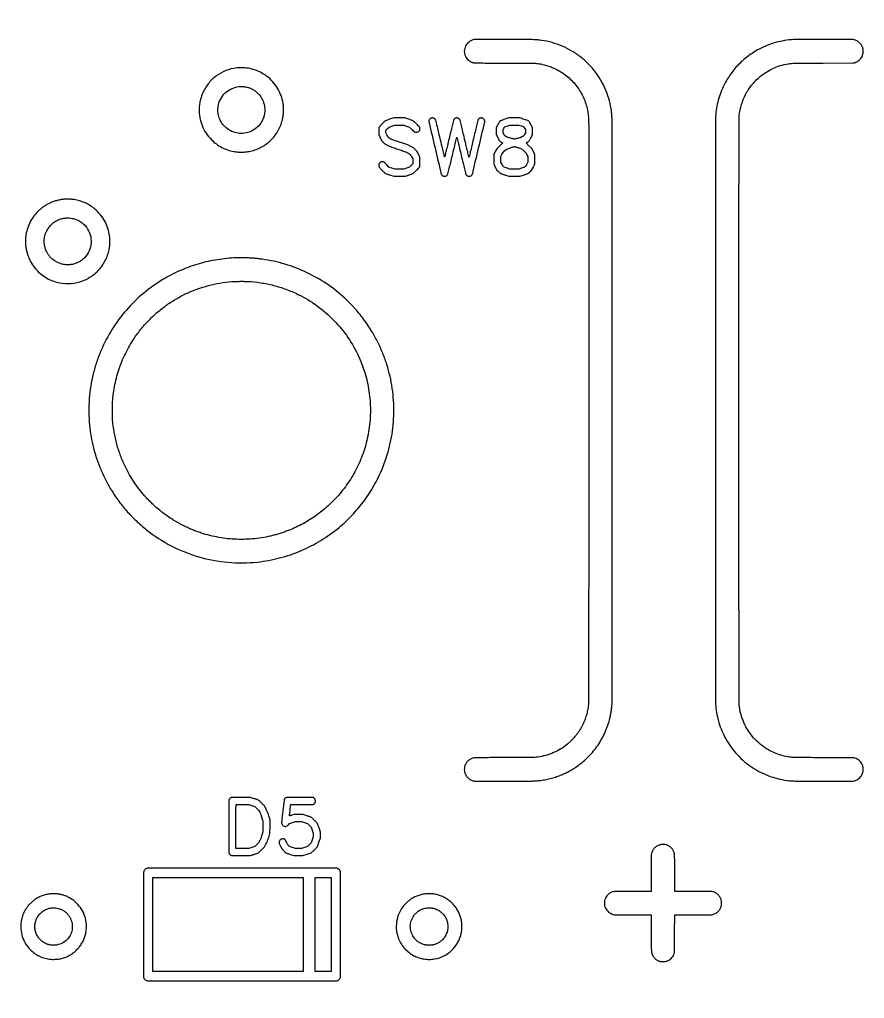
# Model space of a CAD drawing. Extents: x 980 to 25457, y 984 to 49020.
# Drawn here: x 11298 to 18610, y 17880 to 26352 of the extents above; entities that cross this region are included whole.
import ezdxf

# ---------------------------------------------------------------- set-up
doc = ezdxf.new("R2010")
doc.units = 0

msp = doc.modelspace()

# ---------------------------------------------------------------- linework, layer by layer
for points in [[(25353.176636, 36563.461695, -0.000001), (25352.040197, 20064.737908), (25350.791615, 2595.149668, -0.017503)], [(981.025332, 39243.286233, 0.000001), (980.725995, 36638.380945, 0.000022), (980.440705, 32466.957132, 0.000002), (980.203828, 20941, 0.000003), (980.107189, 12237.212398, 0.000012), (980.209361, 6804.802998)], [(1083.221486, 6831.128539, -0.000012), (1083.127559, 12273.089819, -0.000003), (1083.236026, 20942, -0.000002), (1083.488164, 32350.921193, -0.000022), (1083.779877, 36579.793336, -0.000001), (1084.083373, 39239.060792, -0.032823)], [(1895.500479, 7922.608607, -0.000003), (1895.516153, 10549.853821, -0.000001), (1895.574114, 14934.526042, -0.000001), (1895.654924, 19974.475505, -0.000001), (1895.750479, 25038.650259), (1896, 37344.800518)], [(25455.283853, 8026.2, 0.000006), (25455.447111, 13939.785085, 0.000004), (25455.5, 20957, 0.000003), (25455.451202, 30583.274766, 0.000015), (25455.249846, 35648.33495)], [(23837.04827, 49018.908979, 0.000001), (21675.802621, 49019.17901, 0.000024)], [(18681.279442, 49019.402857, 0.000005), (13233.5, 49019.49605, 0.000002), (9165.520775, 49019.509787, 0.000004), (5739.221875, 49019.480206)], [(24540, 37344.615933), (24540.017364, 25078.057967, 0.000003), (24540.072189, 18212.977995, 0.000025), (24540.281798, 14996.564512), (24540.53635, 12813.47858, 0.052236), (24541.438354, 12804.878001, 0.074337), (24546.543768, 12791.201334, 0.068737), (24555.531869, 12779.203011, 0.069207), (24567.370173, 12770.158349, 0.07731), (24580.799221, 12765.105084, 0.090469), (24599.660012, 12764.630768, 0.093087), (24617.267741, 12770.877964, 0.091235), (24631.678767, 12783.228321, 0.082939), (24641.332811, 12800.295347, 0.087509), (24641.999516, 12804.07251), (24642.357022, 15432.357909, 0.00002), (24642.699465, 18970.575659, 0.000004), (24643, 25073.957926), (24643.5, 37344.415852)], [(1792.666637, 28542.695892, 0.000006), (1792.411049, 24569.503036, 0.000003), (1792.195825, 19883.965567, 0.000004), (1792.047621, 15244.749166, 0.000006), (1792, 11426.463451), (1792, 3112.26021)], [(23728.367996, 45337.206403, 0.000002), (23728.354216, 42876.105371, 0.000002), (23728.361756, 40416.175094, 0.019036)], [(2708.027317, 40429.777448, 0.000002), (2708.046285, 42874.87655, 0.000002), (2708.048936, 45320.157135, 0.014115)], [(23830.974531, 40438.62303, -0.000002), (23830.960256, 42874.830485, -0.000002), (23830.963185, 45310.710508, -0.013332)]]:
    msp.add_lwpolyline(points, format="xyb")
for points in [[(15471.5, 26179.022701), (15230.5, 26178.5), (15221.715917, 26175.744502, 0.024045), (15209.106914, 26171.112513, 0.029899), (15197.916461, 26165.569419, 0.031191), (15187.86735, 26158.955979, 0.030839), (15178.678664, 26151.120499, 0.110883), (15153.825387, 26113.367572, 0.112496), (15147.670642, 26068.817903, 0.112889), (15161.422501, 26026.120958, 0.112286), (15192.38462, 25993.548058, 0.020046), (15200.776078, 25988.437514, 0.025033), (15208.961916, 25984.413593, 0.02412), (15217.756001, 25981.117565, 0.016577), (15228, 25978.202726, 0.057764), (15235.954643, 25977.173562, 0.001235), (15275.424523, 25976.747433, 0.001361), (15340.874333, 25976.380558, 0.000141), (15495, 25975.979445, -0.000107), (15668.140092, 25975.540599, -0.001827), (15724.984834, 25975.176676, -0.005145), (15755.219216, 25974.561454, -0.024316), (15772.5, 25973.188925, -0.017943), (15816.737792, 25965.878866, -0.020709), (15858.243748, 25955.675067, -0.0212), (15897.888126, 25942.322966, -0.020761), (15936.543423, 25925.57848, -0.055835), (16032.346175, 25865.268596, -0.055832), (16112.432418, 25785.254743, -0.055872), (16172.783099, 25689.563525, -0.056075), (16210.360272, 25583, -0.011705), (16215.657636, 25557.338331, -0.014949), (16219.272211, 25533.465174, -0.013962), (16221.61873, 25508.155366, -0.008375), (16223.060502, 25478, -0.007677), (16223.55631, 25446.363679, -0.00001), (16223.739886, 24827.608431, -0.000074), (16223.839965, 24052.405324, -0.000026), (16223.761609, 22943, -0.000012), (16223.531188, 21376.884927, -0.000161), (16223.246476, 20799.689565, -0.000051), (16222.922276, 20446.405223, -0.027879), (16221.709065, 20425.055317, -0.018528), (16214.247312, 20375.536406, -0.023446), (16203.53777, 20330.506662, -0.02411), (16188.953462, 20287.731078, -0.021713), (16169.859716, 20245, -0.013603), (16155.757483, 20218.614583, -0.015195), (16140.725304, 20194.010189, -0.015045), (16124.088117, 20170.150728, -0.012822), (16105.164338, 20146, -0.018026), (16093.232849, 20132.568741, -0.005754), (16074.549564, 20113.450436, -0.005754), (16055.431259, 20094.767151, -0.018026), (16042, 20082.835662, -0.033572), (15983.344624, 20040.680003, -0.035012), (15920.369497, 20007.408499, -0.035271), (15853.817797, 19983.450776, -0.035176), (15784.5, 19969.059278, -0.018233), (15757.360353, 19966.393185, -0.011294), (15725.347495, 19965.148152, -0.003509), (15668.825462, 19964.624415, -0.000194), (15492, 19964.29561, 0.000125), (15332.475631, 19964.020932, 0.001601), (15272.725447, 19963.711822, 0.00252), (15239.15334, 19963.261424, 0.045557), (15228.486659, 19962.08866, 0.058601), (15206.182325, 19954.755936, 0.058135), (15186.122435, 19942.434042, 0.058112), (15169.43099, 19925.82016, 0.058467), (15157.049992, 19905.84352, 0.056345), (15149.761247, 19884.244687, 0.056193), (15147.469346, 19861.543828, 0.056282), (15150.289388, 19838.935697, 0.056873), (15158.077829, 19817.610044, 0.020229), (15162.48261, 19809.627766, 0.025618), (15167.210827, 19802.65563, 0.024654), (15172.778427, 19795.99758, 0.016666), (15179.733085, 19788.954311, 0.033303), (15190.543895, 19779.998663, 0.035754), (15202.203778, 19772.789469, 0.035207), (15214.937626, 19767.226195, 0.030441), (15228.956313, 19763.185213, 0.051686), (15238.073208, 19762.118212, 0.001708), (15274.687052, 19761.759013, 0.001464), (15337.313575, 19761.541882, 0.000135), (15492.5, 19761.5, 0.000209), (15672.353354, 19761.575063, 0.003575), (15731.343542, 19762.046106, 0.011), (15766.052897, 19763.335596, 0.013967), (15798, 19766.124145, 0.016443), (15844.50773, 19773.052352, 0.016667), (15890.247879, 19782.997522, 0.016662), (15935.238281, 19795.9711, 0.016407), (15979.5, 19811.971489, 0.01354), (16013.668979, 19826.691294, 0.012779), (16047.666036, 19843.509866, 0.012835), (16080.603902, 19861.961139, 0.013996), (16111.59582, 19881.577087, 0.044745), (16211.859398, 19962.939894, 0.045533), (16295.403045, 20060.401745, 0.045514), (16359.955331, 20171.416499, 0.044629), (16403.858244, 20293, 0.011543), (16410.590908, 20321.215224, 0.010443), (16416.263213, 20350.666946, 0.00993), (16420.952179, 20381.792444, 0.008268), (16424.729603, 20415.040286, 0.023903), (16425.889003, 20438.780624, 0.00005), (16426.21901, 20805.164672, 0.000154), (16426.510759, 21398.612583, 0.000013), (16426.756116, 22949, 0.000025), (16426.852194, 24097.124498, 0.000078), (16426.758265, 24864.971696, 0.00001), (16426.579047, 25465.182254, 0.009739), (16426.046598, 25492.077179, 0.004455), (16425.106126, 25511.581847, 0.005755), (16423.877418, 25529.464994, 0.006184), (16422.330946, 25546.139856, 0.007125), (16420.433069, 25562, 0.030795), (16403.33197, 25648.621007, 0.030987), (16375.74604, 25732.300433, 0.030983), (16338.025309, 25811.939273, 0.030768), (16290.674036, 25886.5, 0.018143), (16261.324394, 25924.03625, 0.016422), (16228.37416, 25960.653808, 0.016395), (16193.02938, 25995.094027, 0.017909), (16156.5, 26026.102557, 0.032815), (16078.770663, 26079.556073, 0.033279), (15995.070528, 26122.101983, 0.033268), (15906.438741, 26153.178541, 0.032746), (15814, 26172.422868, 0.007478), (15792.55907, 26175.113339, 0.008843), (15772.213216, 26176.994357, 0.007809), (15749.849132, 26178.312818, 0.004097), (15722, 26179.289989, 0.006948), (15714.594834, 26179.386145, 0.000039), (15644.496875, 26179.316831, 0.000168), (15564.564621, 26179.20462, 0.000107)], [(18017.5, 26179.284063, 0.028499), (17938.634406, 26173.230233, 0.027649), (17860.153549, 26158.228017, 0.027621), (17783.727233, 26134.637507, 0.028297), (17711, 26102.924345, 0.039929), (17614.041587, 26043.799486, 0.039984), (17527.761744, 25970.038954, 0.040009), (17454.370569, 25883.533748, 0.04009), (17395.749107, 25786.5, 0.024609), (17367.27238, 25721.71035, 0.02502), (17345.475474, 25654.788851, 0.024917), (17330.399425, 25585.758129, 0.023959), (17322.022152, 25514.660628, 0.017345), (17320.957263, 25483.978034, 0.000001), (17320.945938, 22972.757191, 0.000001), (17320.948013, 20462.4036, 0.016399), (17322.012409, 20429.961866, 0.024253), (17330.635264, 20354.709543, 0.026575), (17346.360811, 20282.946516, 0.026708), (17369.522284, 20213.580496, 0.025012), (17400.390182, 20145.5, 0.060939), (17496.530719, 20004.191516, 0.060416), (17624.151511, 19889.760603, 0.060369), (17775.525429, 19809.081173, 0.060665), (17941.539095, 19767.060059, 0.015636), (17979.391544, 19763.435619, 0.011578), (18021.404478, 19761.710613, 0.004425), (18090.500713, 19761.086634, 0.000367), (18270, 19761.186185), (18513.5, 19761.5), (18523.205812, 19764.18119, 0.048065), (18543.980957, 19772.133649, 0.052665), (18562.178681, 19783.71761, 0.053577), (18577.296008, 19798.647351, 0.052998), (18588.959161, 19816.5, 0.031213), (18594.334083, 19828.853446, 0.035919), (18597.838888, 19841.219603, 0.035103), (18599.591679, 19854.203089, 0.027558), (18599.718287, 19868.410743, 0.086416), (18592.30564, 19901.779607, 0.08639), (18574.049771, 19930.68268, 0.085675), (18546.948338, 19951.897623, 0.083143), (18514.022763, 19963.077204, 0.039342), (18509.507622, 19963.45182, 0.000085), (18440.425158, 19963.725775, 0.000571), (18361.523976, 19963.935223, 0.00033), (18266.601219, 19964.016316, -0.000291), (18109.346438, 19964.138392, -0.0027), (18041.4076, 19964.597502, -0.006137), (18001.796885, 19965.565472, -0.018925), (17975.083998, 19967.560668, -0.029172), (17916.92989, 19977.586635, -0.028925), (17860.16867, 19994.332698, -0.028929), (17805.726921, 20017.515069, -0.029199), (17754.5, 20046.763333, -0.03884), (17692.59589, 20094.294857, -0.038244), (17638.440979, 20151.057531, -0.038329), (17593.669852, 20215.276457, -0.039406), (17559.694228, 20285, -0.016499), (17547.493149, 20319.310512, -0.018213), (17538.019074, 20353.246347, -0.0179), (17530.911036, 20388.306663, -0.014897), (17525.812867, 20426, -0.026025), (17525.011469, 20441.21964, -0.000013), (17524.751363, 20921.173421, -0.000111), (17524.548076, 21614.412643, -0.000018), (17524.5, 22972, -0.000011), (17524.536334, 24593.710737, -0.000168), (17524.751759, 25158.973544, -0.000062), (17525.037932, 25499.029013, -0.028221), (17526.329021, 25521.5, -0.04493), (17546.014778, 25616.839444, -0.047626), (17582.185408, 25705.185851, -0.047856), (17634.230012, 25784.723728, -0.046217), (17701, 25853.937967, -0.034905), (17756.005385, 25894.996403, -0.033936), (17816.692571, 25928.433799, -0.033822), (17881.552846, 25953.451396, -0.034128), (17949, 25969.406314, -0.018506), (17978.366861, 25973.157516, -0.017128), (18008.699574, 25974.851487, -0.004675), (18061.098258, 25975.490044, -0.000183), (18253.5, 25975.965067), (18513.5, 25976.51161), (18523.205812, 25979.186996, 0.020703), (18531.762547, 25981.931426, 0.017845), (18540.505806, 25985.499384, 0.018194), (18548.753135, 25989.580612, 0.025167), (18555.805969, 25993.868236, 0.052985), (18571.653729, 26007.282421, 0.050815), (18584.580013, 26023.904853, 0.050795), (18593.892291, 26042.799532, 0.052854), (18599.050735, 26062.934398, 0.030938), (18599.785099, 26071.726229, 0.01547), (18599.679494, 26082.889361, 0.015286), (18598.905512, 26093.777105, 0.039771), (18597.491902, 26101.5, 0.03678), (18591.894331, 26117.627969, 0.039404), (18584.096937, 26132.375619, 0.04015), (18574.236824, 26145.470993, 0.041353), (18562.5, 26156.682194, 0.032017), (18554.554332, 26162.304763, 0.01937), (18544.508441, 26167.964687, 0.019307), (18533.969994, 26172.871144, 0.02989), (18524.5, 26176.192926), (18516.5, 26178.47257), (18418.5, 26178.735797, 0.000161), (18285.977971, 26179.049047, 0.000169), (18155.436545, 26179.271539, 0.000043), (18033.139242, 26179.428208, 0.005206)], [(13201.5, 25935.336662, 0.065427), (13106.475479, 25918.225588, 0.065973), (13019.388299, 25877.164413, 0.066175), (12946.223636, 25814.97405, 0.066528), (12892.000277, 25735.933619, 0.025826), (12875.216229, 25698.022227, 0.02921), (12863.202119, 25660.091087, 0.029169), (12855.677976, 25620.970907, 0.025616), (12852.333521, 25579.5, 0.051231), (12857.733546, 25505.782053, 0.051236), (12878.009038, 25434.704174, 0.051109), (12912.375001, 25369.076655, 0.050478), (12959.462703, 25311.485202, 0.037183), (13001.374078, 25275.446351, 0.037997), (13047.870167, 25246.301228, 0.038023), (13098.210329, 25224.544668, 0.037342), (13151.567617, 25210.505462, 0.024783), (13183.494454, 25206.231377, 0.020992), (13217.5148, 25204.817094, 0.020941), (13251.630055, 25206.261229, 0.02428), (13283.8433, 25210.562242, 0.07227), (13382.627625, 25243.910202, 0.071553), (13468.211487, 25304.073775, 0.071565), (13533.356872, 25385.909696, 0.072335), (13572.499941, 25482.5, 0.025033), (13579.25411, 25517.515984, 0.023829), (13582.615196, 25553.613585, 0.02383), (13582.526189, 25589.865866, 0.02504), (13578.960192, 25625.344532, 0.049375), (13561.466551, 25694.167141, 0.048826), (13530.774138, 25758.498947, 0.048691), (13488.09543, 25815.816536, 0.048546), (13435.098821, 25863.862126, 0.043599), (13382.397717, 25896.338968, 0.042078), (13324.24461, 25919.63566, 0.042139), (13263.097309, 25932.841307, 0.044019)], [(13250, 25770.546343, -0.035665), (13280.488894, 25763.135519, -0.039144), (13308.641784, 25751.629239, -0.039315), (13334.550712, 25735.928167, -0.036595), (13358.353333, 25716.018486, -0.019553), (13371.278617, 25702.472776, -0.024058), (13382.191377, 25688.832273, -0.02411), (13391.724541, 25674.23186, -0.019787), (13400.502321, 25657.801272, -0.033085), (13410.405683, 25633.357979, -0.032301), (13417.091694, 25607.62664, -0.032572), (13420.365848, 25581.467973, -0.035067), (13420.090463, 25555.75, -0.020546), (13417.629673, 25535.662938, -0.025311), (13413.628919, 25517.218266, -0.025564), (13407.824551, 25499.424868, -0.021715), (13399.948349, 25481.296606, -0.069558), (13368.171973, 25434.060842, -0.070693), (13324.81615, 25397.648359, -0.070698), (13273.036421, 25374.756805, -0.069586), (13216.644045, 25367.031192, -0.070658), (13161.353222, 25375.041863, -0.068725), (13109.909679, 25398.150936, -0.068778), (13066.688126, 25434.318186, -0.070955), (13035.430561, 25480.5, -0.026432), (13026.220946, 25502.253291, -0.030811), (13019.889118, 25523.783068, -0.030616), (13016.222743, 25546.046483, -0.025507), (13015, 25570, -0.00726), (13015.109625, 25577.549779, -0.006621), (13015.438725, 25585.328786, -0.006883), (13015.937077, 25592.509685, -0.013883), (13016.56449, 25598.148154, -0.082652), (13036.435307, 25661.595374, -0.082706), (13075.782828, 25715.169377, -0.082341), (13130.542204, 25753.276599, -0.080917), (13195, 25771.963705, -0.028833), (13205.578714, 25772.631522, -0.00779), (13222.382525, 25772.460375, -0.007862), (13239.21037, 25771.761803, -0.027489)], [(14501.091052, 25488.972476, 0.002077), (14487.299555, 25484.232337, 0.003019), (14475.175486, 25479.92664, 0.00152), (14464.925054, 25476.181212, 0.0512), (14462.591052, 25475.037389, 0.050714), (14460.555437, 25473.459743, 0.001694), (14453.175836, 25466.388655, 0.003199), (14444.537302, 25457.94758, 0.002221), (14434.87988, 25448.304065, 0.002069), (14421.427123, 25434.638162, 0.011655), (14414.445505, 25427.14529, 0.021195), (14410.394572, 25422.180686, 0.070715), (14408.37988, 25418.5, 0.049753), (14407.352467, 25414.640995, 0.025974), (14406.811428, 25409.68974, 0.012452), (14406.557739, 25401.76519, 0.001775), (14406.5, 25385.5), (14406.5, 25357.5), (14419, 25331.611641), (14431.5, 25305.723283), (14444.5, 25291.879186, 0.003009), (14449.659573, 25286.450442, 0.004031), (14454.407541, 25281.593581, 0.002818), (14458.440104, 25277.580009, 0.041738), (14459.972482, 25276.305008, 0.032541), (14461.763717, 25275.217879, 0.001387), (14468.33613, 25271.815769, 0.002374), (14476.162396, 25267.838986, 0.001687), (14484.972482, 25263.451967, 0.008372), (14500.357019, 25256.173634, 0.016581), (14512.832429, 25251.016518, 0.008447), (14529.978656, 25244.913879, 0.000832), (14571.5, 25230.998288, -0.000796), (14612.483127, 25217.266346, -0.008138), (14629.360943, 25211.273724, -0.017573), (14640.861894, 25206.511323, -0.012244), (14653.5, 25200.371777, -0.004341), (14664.074475, 25194.793957, -0.022377), (14669.755255, 25191.397857, -0.033841), (14673.979438, 25188.178472, -0.019609), (14678.616511, 25183.787992, -0.018508), (14682.679273, 25179.306977, -0.028199), (14685.827746, 25175.105401, -0.021724), (14689.005614, 25169.842941, -0.006589), (14693.366511, 25161.600642), (14701, 25146.701283), (14701, 25125.087707), (14701, 25103.47413), (14686.75, 25089.261479), (14672.5, 25075.048827), (14647.793587, 25066.524413), (14623.087174, 25058), (14584.793587, 25057.984168), (14546.5, 25057.968335), (14520.770029, 25066.652773), (14495.040059, 25075.337211), (14475.776696, 25095.335014, 0.00277), (14464.892488, 25106.509612, 0.015252), (14458.811792, 25112.318243, 0.028436), (14454.423303, 25115.832055, 0.045185), (14450.269533, 25118.254644, 0.092768), (14438.610411, 25121.264993, 0.100723), (14427.008526, 25119.711625, 0.101154), (14416.97416, 25113.758107, 0.094365), (14409.784904, 25104.212529, 0.015692), (14408.040651, 25100.368367, 0.040657), (14407.103427, 25097.475528, 0.042026), (14406.663432, 25094.525095, 0.017762), (14406.54916, 25090.518913, 0.062051), (14407.663336, 25082.058999, 0.084082), (14410.819516, 25075.041612, 0.041286), (14417.724302, 25066.378937, 0.005298), (14434.213075, 25049.240323, 0.000825), (14449.693617, 25033.539159, 0.007662), (14456.498121, 25026.868052, 0.017686), (14460.657798, 25023.184202, 0.051246), (14463.854996, 25021.057192, 0.03589), (14465.662353, 25020.265448, 0.000622), (14475.792264, 25016.683323, 0.001573), (14487.611636, 25012.562046, 0.001047), (14501.185486, 25007.908624), (14536.16098, 24996), (14584.421559, 24996, 0.001149), (14609.488611, 24996.057627, 0.005446), (14623.84631, 24996.280039, 0.007194), (14633.064966, 24996.656092, 0.062634), (14637.091069, 24997.389814, 0.006604), (14648.76015, 25001.238375, 0.000886), (14673.200087, 25009.706816, 0.000376), (14699.193753, 25018.78713, 0.022504), (14703.803872, 25020.638247, 0.076835), (14706.308107, 25022.279646, 0.003886), (14713.525903, 25028.887865, 0.005723), (14722.430126, 25037.360313, 0.003156), (14733.129963, 25047.9096, 0.001633), (14748.506723, 25063.363243, 0.014145), (14755.134822, 25070.458795, 0.032718), (14758.744101, 25075.131945, 0.060315), (14760.923441, 25079.403716, 0.046771), (14762.171227, 25084.136251, 0.03059), (14762.752793, 25089.753769, 0.011451), (14762.9341, 25099.246057, 0.00095), (14762.793477, 25123.903716), (14762.5, 25162.5), (14749.5, 25188), (14736.5, 25213.5), (14722, 25228), (14707.5, 25242.5), (14683.5, 25254.676043), (14659.5, 25266.852086), (14596.5, 25287.834482, -0.001018), (14559.345409, 25300.293049, -0.006523), (14540.628876, 25306.884655, -0.012241), (14527.693601, 25311.993416, -0.012175), (14515, 25317.737917, -0.003663), (14503.710516, 25323.28421, -0.024901), (14498.300721, 25326.337014, -0.041802), (14494.461592, 25329.238071, -0.022501), (14490.22325, 25333.39466, -0.022974), (14486.684053, 25337.560891, -0.024221), (14483.607961, 25341.963716, -0.018056), (14480.320302, 25347.635968, -0.006236), (14475.97325, 25356.053421), (14468, 25371.976478), (14468, 25383.251636), (14468, 25394.526794), (14481.75, 25408.124029), (14495.5, 25421.721264), (14521, 25430.36534), (14546.5, 25439.009416), (14584.5, 25439.024864), (14622.5, 25439.040313), (14648, 25430.322887), (14673.5, 25421.605462), (14693.69298, 25401.773512, 0.006327), (14708.703342, 25387.400118, 0.040793), (14716.927254, 25380.890991, 0.078079), (14723.610207, 25377.808663, 0.065368), (14731.344451, 25376.673305, 0.119174), (14746.061781, 25379.995687, 0.124378), (14757.365101, 25389.647289, 0.124365), (14762.728022, 25403.510551, 0.119135), (14760.98905, 25418.5, 0.057755), (14758.825641, 25422.779832, 0.035869), (14755.392782, 25427.247893, 0.015244), (14749.080963, 25433.924628, 0.001688), (14734.140428, 25448.693632, 0.003627), (14724.244675, 25458.269943, 0.005209), (14715.329783, 25466.597081, 0.00365), (14707.832691, 25473.355207, 0.056454), (14705, 25475.349903, 0.035297), (14701.858425, 25476.791328, 0.002021), (14691.88519, 25480.494799, 0.003077), (14679.958246, 25484.78589, 0.002255), (14666.672986, 25489.406271), (14632.845973, 25501), (14584.672986, 25500.989151), (14536.5, 25500.978303)], [(14861.882283, 25499.679437, 0.068172), (14853.273765, 25495.043726, 0.077159), (14846.636264, 25488.423195, 0.079484), (14842.459221, 25480.281565, 0.078622), (14841.009769, 25471.211992, 0.058448), (14842.39082, 25459.277826, 0.000085), (14893.836996, 25241.659261, 0.000091), (14945.267504, 25024.448055, 0.054397), (14949.57684, 25012.318397, 0.067052), (14953.819244, 25005.898659, 0.070517), (14959.545479, 25000.955494, 0.06853), (14966.569965, 24997.695668, 0.05817), (14974.620962, 24996.218688, 0.016294), (14978.197957, 24996.101885, 0.025262), (14981.282415, 24996.25765, 0.027782), (14984.104897, 24996.703072, 0.027159), (14986.882503, 24997.460974, 0.064607), (14992.029253, 24999.945345, 0.040025), (14997.345076, 25004.060439, 0.040162), (15001.904087, 25008.937091, 0.06838), (15004.744037, 25013.729889, 0.0401), (15006.015687, 25017.590282, 0.00015), (15017.108594, 25063.364405, 0.000787), (15029.586849, 25115.279889, 0.000494), (15044.016925, 25176, -0.000271), (15058.352893, 25236.444214, -0.000448), (15070.528828, 25287.454447, -0.000017), (15081.576112, 25333.546294, -0.12197), (15081.940272, 25334.24918, -0.60664), (15082.306166, 25334.159431, -0.000031), (15093.512166, 25288.292591, -0.000786), (15105.863219, 25237.378257, -0.000469), (15120.409829, 25176.74918, 0.000547), (15136.300978, 25110.561927, 0.001181), (15148.70878, 25059.658782, 0.000331), (15159.002961, 25017.975183, 0.048968), (15160.661014, 25013.297387, 0.033789), (15161.970754, 25010.933989, 0.020094), (15163.825277, 25008.301812, 0.019781), (15165.947267, 25005.749098, 0.026359), (15168.080125, 25003.617869, 0.044085), (15173.062404, 24999.875739, 0.058993), (15178.176635, 24997.479076, 0.057444), (15183.816193, 24996.302817, 0.039043), (15190.379038, 24996.218688, 0.05724), (15198.387218, 24997.672475, 0.068969), (15205.328057, 25000.869613, 0.070326), (15211.034334, 25005.772308, 0.062907), (15215.412839, 25012.242511, 0.059189), (15219.818292, 25024.272435, 0.000098), (15271.203716, 25241.187887, 0.000101), (15322.472947, 25457.997206, 0.057869), (15323.9933, 25471, 0.069592), (15322.84851, 25479.232434, 0.072123), (15319.491675, 25486.726591, 0.069851), (15314.03136, 25493.149104, 0.059393), (15306.722196, 25498.23669, 0.03587), (15304.135306, 25499.384855, 0.04428), (15301.58522, 25500.056433, 0.032227), (15298.378935, 25500.39295, 0.009836), (15293.5, 25500.492829, 0.009568), (15288.215388, 25500.395907, 0.041269), (15285.098077, 25500.020132, 0.052959), (15282.471586, 25499.183781, 0.022948), (15279.181148, 25497.553597, 0.037181), (15274.72815, 25494.634842, 0.044166), (15271.026521, 25491.235823, 0.044191), (15267.981012, 25487.241196, 0.037292), (15265.485384, 25482.545631, 0.043747), (15264.102041, 25478.460796, 0.000184), (15252.951878, 25432.644012, 0.000911), (15240.403762, 25380.586838, 0.000574), (15225.93114, 25319.753132, -0.000477), (15211.565398, 25259.316513, -0.0008), (15199.364526, 25208.563799, -0.000031), (15188.293789, 25162.846705, -0.603546), (15187.922851, 25162.753132, -0.124179), (15187.551867, 25163.457516, -0.000018), (15176.353181, 25209.693107, -0.000457), (15164.010457, 25260.864232, -0.000276), (15149.478834, 25321.5, 0.000529), (15134.857404, 25382.374894, 0.000845), (15122.226895, 25434.331769, 0.000146), (15110.96404, 25480.265729, 0.048017), (15109.749395, 25483.735809, 0.052788), (15107.301857, 25487.836172, 0.036347), (15103.746005, 25491.920956, 0.035809), (15099.555019, 25495.525163, 0.04528), (15095.194872, 25498.18748, 0.073283), (15089.409103, 25500.0496, 0.040948), (15082.022653, 25500.665725, 0.040965), (15074.642833, 25500.070254, 0.073982), (15068.879591, 25498.223528, 0.047202), (15064.476723, 25495.511228, 0.037337), (15060.274372, 25491.817326, 0.03756), (15056.697146, 25487.570089, 0.049889), (15054.166564, 25483.203126, 0.046664), (15052.845688, 25479.374856, 0.000176), (15041.785608, 25433.909668, 0.000917), (15029.357991, 25382.331947, 0.000577), (15015.01166, 25322, -0.000186), (15000.762542, 25261.868037, -0.000304), (14988.643258, 25210.946533, -0.000023), (14977.72442, 25165.201775, -0.040806), (14977.237335, 25163.711602, -0.722868), (14976.672532, 25163.756033, -0.000141), (14966.796684, 25204.079081, -0.001263), (14954.873038, 25253.361846, -0.000501), (14938.730225, 25321.128162, 0.00056), (14923.239796, 25386.121747, 0.001112), (14910.793244, 25437.580589, 0.000247), (14900.208059, 25480.829016, 0.055722), (14898.769876, 25484.746329, 0.049008), (14896.386325, 25488.538666, 0.037073), (14893.093686, 25492.194506, 0.0357), (14889.143962, 25495.468583, 0.036451), (14884.79506, 25498.122358, 0.069636), (14879.963129, 25499.809764, 0.032281), (14873.358881, 25500.689257, 0.032239), (14866.738692, 25500.711748, 0.074332)], [(15497.170062, 25488.991685, 0.002531), (15483.70026, 25484.247874, 0.003474), (15471.636104, 25479.835529, 0.002248), (15461.551371, 25476.01573, 0.040903), (15458.453948, 25474.525879, 0.026575), (15456.583218, 25473.291588, 0.018056), (15454.587052, 25471.702066, 0.018229), (15452.766439, 25470.022798, 0.03444), (15451.449359, 25468.522493, 0.039494), (15447.89139, 25463.003891, 0.001765), (15437.208223, 25442.983728, 0.001927), (15426.748062, 25423.028177, 0.03493), (15423.886079, 25416.427339, 0.061845), (15423.19661, 25413.281416, 0.011969), (15422.798641, 25407.462162, 0.008691), (15422.56523, 25398.807401, 0.002395), (15422.5, 25385.19059), (15422.5, 25357.881181), (15435.971186, 25331.370538, 0.006325), (15446.42628, 25311.424269, 0.048053), (15452.337149, 25302.624279, 0.076738), (15458.731604, 25296.900435, 0.029042), (15469.172169, 25290.938192), (15479.5, 25285.810927), (15453.666772, 25260.155464), (15427.833544, 25234.5), (15415.166772, 25209.192219), (15402.5, 25183.884438), (15402.5, 25143.192219), (15402.5, 25102.5), (15415.61505, 25076), (15428.730101, 25049.5), (15442.79117, 25036.308015, 0.005922), (15448.467411, 25031.107637, 0.007271), (15453.894097, 25026.393114, 0.006154), (15458.550087, 25022.562557, 0.051142), (15460.843036, 25021.080077, 0.030156), (15463.673823, 25019.844844, 0.001392), (15473.551026, 25016.25758, 0.002308), (15485.31271, 25012.084139, 0.001653), (15498.500182, 25007.522063), (15532.166533, 24996), (15580.423718, 24996), (15628.680904, 24996), (15659.090452, 25006.402257, 0.000734), (15684.115608, 25015.003714, 0.007703), (15694.301907, 25018.698187, 0.019051), (15700.060233, 25021.142529, 0.049064), (15703.93798, 25023.454243, 0.025086), (15705.905114, 25025.063927, 0.002976), (15710.063552, 25028.875526, 0.00355), (15714.951243, 25033.474387, 0.002906), (15720.113187, 25038.458501), (15732.957232, 25051.005106), (15745.042712, 25075.752198, 0.003783), (15749.743216, 25085.564891, 0.005003), (15753.866875, 25094.576429, 0.003642), (15757.186318, 25102.174995, 0.048368), (15758.111317, 25105.08345, 0.046004), (15758.510297, 25108.411403, 0.002682), (15758.735583, 25118.644939, 0.003853), (15758.84877, 25131.30428, 0.002338), (15758.797222, 25146.281232), (15758.5, 25182.894854), (15745.333921, 25209.197427), (15732.167841, 25235.5), (15706.833921, 25260.622265), (15681.5, 25285.74453), (15692, 25291.111388, 0.030565), (15702.342514, 25297.221675, 0.072716), (15708.922305, 25303.228518, 0.047495), (15715.005405, 25312.298228, 0.007405), (15725, 25331.446221), (15737.5, 25356.284058), (15737.82143, 25383.892029, 0.002687), (15737.90106, 25396.596214, 0.006906), (15737.782402, 25405.78093, 0.007471), (15737.50555, 25412.420512, 0.056847), (15736.976338, 25415.5, 0.039937), (15735.999028, 25418.068416, 0.002741), (15732.620892, 25425.08125, 0.003899), (15728.477266, 25433.398869, 0.002918), (15723.787386, 25442.5, 0.006571), (15715.66973, 25457.544875, 0.02563), (15710.063545, 25466.503095, 0.042171), (15705.359922, 25472.147585, 0.077221), (15700.558351, 25475.704991, 0.035579), (15696.726678, 25477.381195, 0.000718), (15676.798557, 25484.426313, 0.001933), (15656.313085, 25491.546513, 0.002855), (15638.27924, 25497.621707), (15628.05848, 25501), (15579.77924, 25500.94351), (15531.5, 25500.887021)], [(15640.836657, 25431.32943, -0.004506), (15657.5565, 25425.423113, -0.072972), (15662.797085, 25422.599063, -0.103896), (15666.340081, 25418.590275, -0.012718), (15671.896073, 25408.2067), (15676, 25400.044395), (15675.958092, 25385.772197), (15675.916184, 25371.5), (15669.208092, 25358.516522), (15662.5, 25345.533044), (15648, 25337.903452, -0.008471), (15638.501169, 25333.109045, -0.02907), (15632.118266, 25330.467662, -0.020879), (15624.509437, 25328.176449, -0.002833), (15608.357825, 25324.13693, -0.001891), (15598.563042, 25321.785348, -0.002794), (15589.950317, 25319.802723, -0.001273), (15582.596489, 25318.172753, -0.053947), (15581, 25318, -0.053651), (15579.403362, 25318.171818, -0.001266), (15572.049683, 25319.792577, -0.00278), (15563.436956, 25321.764043, -0.001882), (15553.642175, 25324.102389, -0.002931), (15537.592579, 25328.097641, -0.020369), (15529.838464, 25330.416364, -0.027689), (15523.268759, 25333.091293, -0.008132), (15513.5, 25337.910454), (15498.5, 25345.61613), (15491.310262, 25359.058065), (15484.120525, 25372.5), (15484.060262, 25385.81007), (15484, 25399.120141), (15490.421307, 25411.231327), (15496.842614, 25423.342513), (15519.171307, 25431.097393), (15541.5, 25438.852274), (15579.991526, 25438.926137), (15618.483052, 25439)], [(15589.5, 25251.578247, -0.015627), (15593.176654, 25250.519103, -0.001788), (15601.375, 25247.844891, -0.002158), (15611.105087, 25244.585858, -0.001756), (15621.5, 25241.013409), (15647.5, 25231.975685), (15664.827341, 25214.737843), (15682.154682, 25197.5), (15689.577341, 25182.762496), (15697, 25168.024992), (15697, 25143.000735), (15697, 25117.976478), (15689.061574, 25102.122967, -0.004851), (15684.312348, 25092.86396, -0.025372), (15681.395735, 25087.93564, -0.039625), (15678.619689, 25084.390438, -0.0249), (15674.86658, 25080.696282, -0.029307), (15670.378605, 25077.147262, -0.046546), (15666.124883, 25074.72599, -0.021596), (15659.645557, 25072.128567, -0.002063), (15643.555006, 25066.545992), (15618.5, 25057.968878), (15580.343567, 25057.984439), (15542.187135, 25058), (15516.843567, 25066.632326), (15491.5, 25075.264652), (15485.137483, 25081.382326, -0.022533), (15481.380322, 25085.335704, -0.036456), (15478.603377, 25089.049763, -0.024877), (15475.759034, 25094.02451, -0.005433), (15471.387483, 25102.875013), (15464, 25118.250027), (15464, 25143.136775), (15464, 25168.023522), (15471.92219, 25183.761761), (15479.84438, 25199.5), (15496.17219, 25215.638107), (15512.5, 25231.776213), (15538, 25240.459437, -0.002644), (15556.567618, 25246.672667, -0.007532), (15569.582645, 25250.735262, -0.005829), (15579.112032, 25253.432622, -0.126308), (15582, 25253.469873, -0.001916), (15582.906128, 25253.245997, -0.000254), (15584.821875, 25252.763847, -0.000294), (15587.092795, 25252.189662, -0.000247)], [(11682.578235, 24796.914621, 0.021802), (11648.995874, 24792.256979, 0.022995), (11616.547286, 24784.74854, 0.023125), (11585.096498, 24774.339483, 0.022613), (11554.5, 24761.002154, 0.017739), (11527.835807, 24746.71918, 0.021822), (11504.08648, 24731.467153, 0.021894), (11481.821812, 24714.248116, 0.018071), (11459.623437, 24694.051515, 0.041091), (11418.383598, 24646.487845, 0.043751), (11386.441822, 24593.767177, 0.043619), (11364.085277, 24536.142935, 0.040368), (11351.344667, 24474, 0.021221), (11350.057176, 24457.755168, 0.007505), (11349.551928, 24434.416772, 0.007433), (11349.743085, 24411.185837, 0.022848), (11350.823683, 24395.5, 0.017682), (11355.216577, 24366.400673, 0.018618), (11361.597686, 24338.186441, 0.018947), (11369.932816, 24311.005238, 0.019938), (11380.178446, 24285, 0.043489), (11410.102705, 24230.496877, 0.042383), (11449.23286, 24181.484033, 0.042316), (11496.133146, 24139.701371, 0.043046), (11549.141843, 24106.678895, 0.070174), (11644.764315, 24073.821622, 0.069322), (11746.154519, 24068.500414, 0.069367), (11845.080054, 24091.089905, 0.070421), (11933.5, 24139.810582, 0.014829), (11948.46426, 24151.761093, 0.011949), (11963.837574, 24165.448273, 0.011944), (11978.547223, 24179.861643, 0.014771), (11991.512495, 24194, 0.032318), (12019.375745, 24230.805593, 0.0315), (12042.526855, 24271.202402, 0.031541), (12060.392997, 24314.133175, 0.032608), (12072.486172, 24358.5, 0.00832), (12076.139303, 24378.099394, 0.018166), (12078.139911, 24393.247908, 0.016922), (12079.11319, 24409.147641, 0.006328), (12079.440466, 24431.5, 0.004581), (12079.295171, 24451.745415, 0.01394), (12078.68714, 24465.487614, 0.01586), (12077.363336, 24478.193552, 0.007484), (12074.89055, 24494.5, 0.048665), (12057.15135, 24560.461207, 0.046981), (12026.847396, 24622.581203, 0.046828), (11985.367419, 24678.13705, 0.047668), (11934.5, 24724.63964, 0.03203), (11894.507513, 24750.915818, 0.033308), (11851.993174, 24771.48782, 0.03308), (11806.847094, 24786.345827, 0.030705), (11759, 24795.568443, 0.022179), (11744.436174, 24796.804579, 0.005677), (11720.790081, 24797.489752, 0.005671), (11697.139088, 24797.638073, 0.02229)], [(11731.5, 24634.983662, -0.050488), (11774.033818, 24626.676775, -0.052949), (11813.323647, 24610.085534, -0.053318), (11848.017861, 24585.73897, -0.052561), (11876.964988, 24554.5, -0.088662), (11909.240362, 24490.239003, -0.089163), (11917.171647, 24418.906242, -0.089283), (11899.76659, 24349.356341, -0.089204), (11859.198735, 24290.21683, -0.040961), (11833.168701, 24267.85519, -0.042616), (11804.170479, 24250.36699, -0.042614), (11772.625868, 24238.047637, -0.04095), (11739.026234, 24231.051334, -0.023339), (11727.968747, 24230.200788, -0.009937), (11713.117093, 24230.048902, -0.009962), (11698.210063, 24230.489823, -0.022276), (11686.927487, 24231.55394, -0.060068), (11639.74341, 24244.033855, -0.060211), (11596.918924, 24267.364572, -0.060219), (11560.890608, 24300.22271, -0.060113), (11533.704368, 24340.737342, -0.021067), (11526.717867, 24356.01927, -0.020628), (11520.988222, 24371.941413, -0.020592), (11516.581293, 24388.309816, -0.020812), (11513.55394, 24404.927487, -0.022278), (11512.489573, 24416.213074, -0.009967), (11512.048877, 24431.121349, -0.009942), (11512.201343, 24445.972546, -0.023371), (11513.052854, 24457.026234, -0.05715), (11524.005658, 24502.215276, -0.056817), (11544.91734, 24543.847813, -0.056978), (11574.597445, 24579.602908, -0.058114), (11611.399706, 24607.466595, -0.038799), (11639.6164, 24621.249734, -0.037917), (11669.839289, 24630.632818, -0.038241), (11700.872173, 24635.284445, -0.041104)], [(13152, 24288.894779, 0.030158), (12990.291575, 24270.624406, 0.03067), (12832.883695, 24233.082871, 0.030733), (12681.556588, 24176.659018, 0.030566), (12538, 24102.021731, 0.03915), (12370.503461, 23982.741279, 0.038965), (12223.361999, 23838.635133, 0.03897), (12100.377712, 23673.463698, 0.039183), (12004.764749, 23491.5, 0.02044), (11966.207619, 23390.476168, 0.020355), (11935.968767, 23286.501045, 0.020401), (11914.343512, 23180.647275, 0.020762), (11901.569827, 23074, 0.01017), (11898.652795, 23023.192834, 0.009239), (11897.678963, 22970.655818, 0.009227), (11898.64704, 22918.041031, 0.010062), (11901.558237, 22867, 0.019575), (11913.11151, 22768.059185, 0.018719), (11932.487023, 22668.823694, 0.01874), (11959.204306, 22571.428663, 0.019734), (11992.745307, 22478, 0.009995), (12012.696738, 22431.347616, 0.008795), (12035.332519, 22383.477804, 0.008902), (12059.287505, 22337.136353, 0.011166), (12083.201649, 22295.099754, 0.022005), (12149.476624, 22194.724755, 0.022576), (12223.786671, 22101.449484, 0.02265), (12305.955436, 22015.539907, 0.022491), (12395.744327, 21937.203568, 0.048822), (12610.641656, 21797.988472, 0.048584), (12848.800541, 21702.813904, 0.048578), (13100.876615, 21655.375819, 0.048786), (13357, 21657.56821, 0.036832), (13548.716908, 21692.392276, 0.036959), (13733.019751, 21754.944265, 0.036964), (13906.082728, 21843.94076, 0.036862), (14064.324299, 21957.523771, 0.02864), (14174.291453, 22060.693369, 0.02857), (14271.844246, 22175.835052, 0.028571), (14355.631442, 22301.342764, 0.028648), (14424.48173, 22435.474962, 0.040046), (14494.487438, 22635.344438, 0.040223), (14531.606949, 22843.522411, 0.040199), (14534.927681, 23055.079643, 0.039891), (14504.402933, 23265, 0.020382), (14477.130242, 23365.536115, 0.019659), (14441.476242, 23464.757794, 0.019614), (14398.048052, 23561.097251, 0.020058), (14347.499772, 23653.004255, 0.012824), (14312.982079, 23707.02367, 0.0119), (14274.898998, 23760.589887, 0.011885), (14234.256046, 23812.355795, 0.012699), (14192.060523, 23860.975918, 0.007725), (14176.034978, 23877.985561, 0.003113), (14153.650249, 23900.73617, 0.003125), (14130.874573, 23923.313669, 0.007292), (14113.476251, 23939.85635, 0.037873), (13956.170263, 24064.457089, 0.038079), (13782.14521, 24163.651549, 0.03808), (13595.091703, 24235.305881, 0.037876), (13399, 24277.919654, 0.005795), (13370.073666, 24281.603863, 0.005571), (13340.687015, 24284.669699, 0.00547), (13310.706953, 24287.12964, 0.005114), (13280, 24288.995845, 0.010635), (13256.857556, 24289.671873, 0.002181), (13215.973044, 24289.817943, 0.002179), (13175.091789, 24289.607538, 0.010677)], [(13273, 24085.997809, -0.02408), (13386.862591, 24074.319444, -0.02546), (13496.942967, 24051.859612, -0.025573), (13603.717753, 24018.442205, -0.024772), (13707.694002, 23973.992878, -0.043378), (13872.553862, 23875.122386, -0.043116), (14018.244754, 23749.11027, -0.043098), (14140.216897, 23599.926201, -0.043268), (14234.626229, 23432.229643, -0.037138), (14291.704004, 23276.843171, -0.037077), (14325.20397, 23114.637883, -0.037081), (14334.376885, 22949.278742, -0.037161), (14319.008163, 22784.5, -0.034497), (14282.860265, 22634.353424, -0.034626), (14226.444359, 22490.796924, -0.034632), (14150.767985, 22356.424365, -0.034538), (14057.206079, 22233.654387, -0.029236), (13965.061284, 22140.266837, -0.029501), (13862.917278, 22058.566134, -0.029456), (13751.710232, 21989.343834, -0.028945), (13632.5, 21933.221447, -0.009038), (13597.698652, 21919.960785, -0.008287), (13561.424129, 21907.559944, -0.008272), (13524.687735, 21896.345265, -0.008913), (13488.5, 21886.644163, -0.034773), (13334.068568, 21859.407006, -0.035137), (13177.893906, 21853.967832, -0.035178), (13022.671488, 21870.445288, -0.035037), (12871.077882, 21908.529202, -0.00775), (12833.601012, 21921.436138, -0.009491), (12799.013481, 21934.698639, -0.009198), (12764.075777, 21949.615821, -0.006561), (12725.5, 21967.543929, -0.009232), (12703.849647, 21978.450147, -0.00527), (12678.088111, 21992.378279, -0.00521), (12651.889162, 22007.260784, -0.007253), (12628.77646, 22021.163231, -0.010391), (12587.689998, 22047.89515, -0.011264), (12548.85813, 22075.624885, -0.011095), (12510.791824, 22105.464745, -0.009479), (12472, 22138.53776, -0.011926), (12453.560241, 22155.674799, -0.003659), (12426.534032, 22182.408967, -0.003656), (12399.90753, 22209.529826, -0.011973), (12382.874399, 22228, -0.01533), (12333.020799, 22288.361899, -0.017452), (12289.168287, 22349.17047, -0.017596), (12249.972357, 22412.43201, -0.016115), (12214.089135, 22480.148711, -0.023478), (12172.013235, 22577.45985, -0.024145), (12139.684552, 22677.391223, -0.023938), (12116.915435, 22780.795659, -0.022223), (12103.444001, 22888.5, -0.013442), (12102.057252, 22914.585414, -0.003739), (12101.289648, 22955.517062, -0.003828), (12101.140487, 22996.760358, -0.011714), (12101.908497, 23024.714767, -0.033245), (12119.66256, 23175.299095, -0.033851), (12157.168613, 23321.270257, -0.033936), (12213.917656, 23460.504423, -0.033784), (12289.052976, 23591, -0.011494), (12321.288952, 23636.834767, -0.013065), (12354.295217, 23679.182526, -0.013039), (12389.528539, 23719.822109, -0.011358), (12428.454162, 23760.527165, -0.022627), (12504.263979, 23829.717513, -0.023119), (12585.491796, 23891.249796, -0.023142), (12671.973121, 23944.963882, -0.022777), (12763.5, 23990.764346, -0.022905), (12858.665926, 24027.963047, -0.022766), (12957.027728, 24056.38538, -0.022751), (13057.630323, 24075.762053, -0.022804), (13159.5, 24085.89891, -0.010516), (13181.238535, 24086.606764, -0.002662), (13216.585535, 24086.825757, -0.002628), (13251.866496, 24086.671096, -0.011105)], [(13133.734467, 19619.926623, 0.058203), (13127.041965, 19617.473484, 0.055744), (13120.988324, 19613.516062, 0.055272), (13115.91391, 19608.282946, 0.055315), (13112.110703, 19602.066579), (13109.5, 19596.5), (13109.5, 19368.5), (13109.5, 19140.5), (13111.728937, 19135.670499, 0.032353), (13114.651501, 19130.283466, 0.04925), (13117.913354, 19126.082229, 0.050935), (13121.846032, 19122.69919, 0.037808), (13126.785357, 19119.784904), (13133.457945, 19116.5), (13213.978973, 19116.5), (13294.5, 19116.5), (13304, 19119.654353, -0.001523), (13309.315457, 19121.401326, -0.000318), (13318.640625, 19124.428119, -0.000334), (13329.466379, 19127.926368, -0.000316), (13340.5, 19131.475953), (13367.5, 19140.143199), (13393.048295, 19165.821599), (13418.596591, 19191.5), (13430.852578, 19215.5, 0.004936), (13438.406637, 19230.660206, 0.016287), (13442.957325, 19240.855107, 0.013549), (13447.241778, 19252.232072, 0.002634), (13454.304283, 19273), (13465.5, 19306.5), (13465.772627, 19366.684806), (13466.045254, 19426.869611), (13454.94047, 19461.18395, 0.002442), (13447.988295, 19482.313742, 0.013069), (13443.841639, 19493.713006, 0.01686), (13439.567758, 19503.580386, 0.005873), (13432.771958, 19517.499144, 0.001527), (13428.370734, 19526.185031, 0.002008), (13424.298705, 19534.082241, 0.001458), (13420.840168, 19540.677009, 0.019266), (13419.46314, 19543.057421, 0.045093), (13417.706546, 19545.353301, 0.002093), (13411.034788, 19552.552204, 0.003454), (13403.010725, 19561.019856, 0.002471), (13393.923558, 19570.384558, 0.003716), (13377.783438, 19586.610912, 0.030385), (13369.92847, 19593.498563, 0.056726), (13363.303175, 19597.522342, 0.031761), (13354.5, 19600.92628, -0.001936), (13350.323247, 19602.26115, -0.000276), (13341.771875, 19605.035892, -0.000314), (13331.659166, 19608.330464, -0.000268), (13321, 19611.816802), (13294.5, 19620.5), (13216, 19620.664223, 0.001057), (13185.32211, 19620.663569, 0.001708), (13159.216359, 19620.518675, 0.000505), (13136.706657, 19620.294134, 0.056079)], [(13609.186252, 19619.449215, 0.05579), (13602.552776, 19616.828502, 0.056043), (13596.673876, 19612.809242, 0.056628), (13591.886333, 19607.628845, 0.059343), (13588.470557, 19601.583776, 0.071212), (13586.795779, 19595.121805, 0.000188), (13576.567183, 19503.379704, 0.000466), (13566.894557, 19415.582446, 0.026977), (13566.006493, 19399.409722, 0.126649), (13569.736198, 19384.866237, 0.126716), (13580.02426, 19373.934805, 0.124972), (13594.437791, 19369.238702, 0.121286), (13609.52296, 19371.907132, 0.04827), (13612.189053, 19373.408729, 0.017161), (13615.691366, 19376.036662, 0.014844), (13619.795656, 19379.548218, 0.009216), (13624.409547, 19383.897141), (13634.5, 19393.765593), (13659.84409, 19402.382797), (13685.18818, 19411), (13712.34409, 19411.009407), (13739.5, 19411.018813), (13764.874598, 19402.3319), (13790.249196, 19393.644987), (13806.529346, 19377.572494), (13822.809496, 19361.5), (13831.404748, 19335.808548), (13840, 19310.117095), (13840.015561, 19294.308548), (13840.031122, 19278.5), (13831.374265, 19253), (13822.717408, 19227.5), (13806.608704, 19211.220527), (13790.5, 19194.941053), (13764.706123, 19186.470527), (13738.912247, 19178), (13712.706123, 19178.003267), (13686.5, 19178.006535), (13660.053135, 19186.479382), (13633.60627, 19194.952229), (13627.728553, 19200.726114, -0.030357), (13624.15511, 19204.690235, -0.029758), (13621.062202, 19209.083428, -0.01772), (13617.416551, 19215.473101, -0.003652), (13611.47773, 19227, 0.004329), (13607.279661, 19235.121169, 0.005445), (13603.244651, 19242.566428, 0.004399), (13599.742124, 19248.736058, 0.042448), (13598.016715, 19251.204862, 0.043609), (13596.362061, 19252.870852, 0.019569), (13593.927251, 19254.770356, 0.019006), (13591.146032, 19256.613968, 0.022479), (13588.3811, 19258.133149, 0.093513), (13576.917847, 19261.317841, 0.099905), (13565.364383, 19259.987406, 0.098833), (13555.135617, 19254.254777, 0.089519), (13547.466298, 19244.855407, 0.022485), (13545.833305, 19241.566543, 0.052079), (13544.988713, 19238.946458, 0.041702), (13544.604509, 19235.874395, 0.010266), (13544.5, 19230.784807), (13544.5, 19222.069615), (13557, 19197.300579), (13569.5, 19172.531543), (13584, 19157.670615, 0.005889), (13590.370518, 19151.293529, 0.01013), (13595.844153, 19146.154531, 0.010671), (13600.298588, 19142.308159, 0.056141), (13603, 19140.543026, 0.031547), (13606.125793, 19139.208427, 0.001798), (13616.01875, 19135.743793, 0.002744), (13627.839997, 19131.724028, 0.00201), (13641, 19127.388183), (13674.5, 19116.5), (13712.5, 19116.5), (13750.5, 19116.5), (13786.5, 19128.335868), (13822.5, 19140.171735), (13849.625027, 19167.335868), (13876.750053, 19194.5), (13879.779675, 19203.5, -0.000914), (13881.519421, 19208.637131, -0.00017), (13884.73798, 19218.073546, -0.000182), (13888.508897, 19229.104007, -0.000166), (13892.404649, 19240.473773), (13902, 19268.447547), (13902, 19293.931096), (13902, 19319.414645), (13889.921161, 19355.654904, 0.002676), (13884.669736, 19371.134103, 0.005229), (13880.289472, 19383.404344, 0.004323), (13876.719417, 19392.832213, 0.054627), (13874.96833, 19396.197581, 0.051293), (13869.254277, 19403.100942, 0.002629), (13848.42533, 19423.363954, 0.002018), (13826.962831, 19443.858496, 0.072758), (13821.374413, 19447.789646, 0.027883), (13818.63217, 19448.988112, 0.00129), (13809.091234, 19452.51079, 0.002137), (13797.732177, 19456.6165, 0.001532), (13785, 19461.113169), (13752.5, 19472.479456), (13714, 19472.767229), (13675.5, 19473.055002), (13655.015213, 19466.095621, -0.001189), (13647.145215, 19463.442779, -0.001965), (13640.48422, 19461.244171, -0.000174), (13634.519134, 19459.303519, -0.282037), (13634.313872, 19459.352795, -0.22676), (13634.170358, 19459.759252, -0.000011), (13638.942458, 19504.364338, -0.000239), (13643.320334, 19545.092227, -0.008139), (13644.520047, 19554.730585), (13645.116723, 19558.96117), (13741.308361, 19559.230585), (13837.5, 19559.5), (13842.855407, 19562.466298, 0.133798), (13855.179801, 19574.460932, 0.142159), (13859.352229, 19590.766433, 0.142417), (13854.146612, 19606.750482, 0.13443), (13841.086482, 19617.880185), (13835.5, 19620.5), (13725, 19620.695034, 0.000409), (13664.079493, 19620.752714, 0.002721), (13633.70906, 19620.591323, 0.003045), (13614.880448, 19620.274095, 0.060537)], [(13308.894704, 19550.49621), (13335.223342, 19541.992419), (13351.361671, 19525.369741), (13367.5, 19508.747062), (13376.767608, 19490.997333, -0.007893), (13382.305421, 19479.970212, -0.017796), (13386.06708, 19471.409951, -0.013625), (13389.761, 19461.327829, -0.003024), (13395.504379, 19443.873802), (13404.973541, 19414.5), (13404.98677, 19368.149058), (13405, 19321.798117), (13395.495213, 19292.649058, -0.003102), (13389.770067, 19275.453982, -0.013389), (13386.03218, 19265.35181, -0.017396), (13382.24123, 19256.769672, -0.00802), (13376.745213, 19245.863173), (13367.5, 19228.226347), (13351.466278, 19211.584234), (13335.432557, 19194.942121), (13309.202991, 19186.471061), (13282.973425, 19178), (13226.986712, 19178), (13171, 19178), (13171, 19367.833333, -0.000329), (13171.047927, 19440.67054, -0.000546), (13171.195833, 19502.098958, -0.000017), (13171.392213, 19557.674072, -0.197985), (13171.666667, 19558.333333, -0.195605), (13172.314455, 19558.606502, -0.000196), (13188.327933, 19558.804167, -0.001855), (13206.269764, 19558.952021, -0.001133), (13227.4497, 19559), (13282.566066, 19559)], [(16846.051282, 19210.941124, 0.067039), (16819.344361, 19201.271064, 0.071018), (16796.724178, 19185.017116, 0.070364), (16779.394397, 19162.936398, 0.063988), (16768.183247, 19136.205812), (16765.504114, 19126.5), (16765.228459, 18966.773598), (16764.952805, 18807.047195), (16605.226402, 18806.771541), (16445.5, 18806.495886), (16435.794188, 18803.816753, 0.028874), (16422.332969, 18799.250151, 0.033594), (16410.177354, 18793.349032, 0.034249), (16399.122162, 18785.98556, 0.032346), (16388.949586, 18777.050414, 0.11112), (16364.981557, 18739.163987, 0.112479), (16359.694129, 18694.835913, 0.112139), (16374.135052, 18652.488186, 0.109911), (16405.529779, 18620.171584, 0.020475), (16412.249432, 18616.143807, 0.020076), (16419.319547, 18612.6507, 0.019072), (16426.986088, 18609.583214, 0.015004), (16435.5, 18606.832861), (16443.5, 18604.511148), (16604.226401, 18604.23495), (16764.952802, 18603.958753), (16765.27971, 18444.229377, 0.000236), (16765.517585, 18349.812372, 0.002219), (16765.819317, 18309.205545, 0.002966), (16766.243426, 18285.381997, 0.056134), (16767.25273, 18278, 0.031012), (16772.225745, 18262.477205, 0.037095), (16778.850126, 18248.629515, 0.038154), (16787.265, 18236.240041, 0.036476), (16797.582233, 18225.071956, 0.028794), (16806.828815, 18217.3704, 0.030962), (16816.685268, 18210.982814, 0.030044), (16827.523987, 18205.706464, 0.024239), (16839.715917, 18201.33194, 0.016635), (16845.280628, 18199.83514, 0.03127), (16849.869268, 18199.061754, 0.021034), (16855.577174, 18198.705163, 0.003991), (16866, 18198.576442, 0.014877), (16879.668865, 18198.923497, 0.036686), (16889.615226, 18200.208446, 0.039706), (16898.795883, 18202.860165, 0.020265), (16909.851518, 18207.548482, 0.050826), (16929.010014, 18219.115291, 0.058605), (16944.444857, 18233.838523, 0.056677), (16956.426115, 18252.178569, 0.043074), (16965.324817, 18274.5, 0.062698), (16966.683913, 18282.512367, 0.00711), (16967.210273, 18300.929064, 0.002953), (16967.503731, 18335.668117, 0.000168), (16967.739856, 18442.75), (16968.041144, 18604), (17125.410104, 18604, 0.000258), (17216.417006, 18604.046895, 0.002131), (17257.768656, 18604.265778, 0.003067), (17282.235434, 18604.649699, 0.041435), (17291.127113, 18605.583598, 0.071712), (17319.509009, 18615.325685, 0.074452), (17343.580204, 18632.599803, 0.074385), (17361.552627, 18656.182, 0.071392), (17372.149047, 18684.319094, 0.039382), (17373.620866, 18694.846535, 0.02091), (17373.862884, 18708.019431, 0.020913), (17373.005291, 18721.141335, 0.040101), (17371.042728, 18731.5, 0.03099), (17366.886601, 18743.659108, 0.032684), (17361.320343, 18754.988661, 0.03217), (17354.236021, 18765.653772, 0.028191), (17345.543615, 18775.828085, 0.033215), (17335.273499, 18785.224676, 0.035539), (17324.069164, 18792.948629, 0.034957), (17311.712449, 18799.111191, 0.030166), (17298, 18803.84523), (17288.5, 18806.496035), (17128.25, 18806.771556), (16968, 18807.047078), (16968, 18964.413071, 0.000328), (16967.925071, 19078.732396, 0.007117), (16967.403141, 19112.30396, 0.025354), (16965.939048, 19130.45742, 0.049225), (16962.632107, 19144.610105, 0.063881), (16951.72557, 19166.874718, 0.061443), (16935.430918, 19185.993316, 0.060816), (16914.807191, 19200.740378, 0.060232), (16891.175433, 19210.150588, 0.039045), (16881.239146, 19211.964705, 0.021258), (16868.851114, 19212.709212, 0.021226), (16856.353462, 19212.397607, 0.036552)], [(12400.5, 19005.599112, 0.058956), (12390.639968, 19001.135181, 0.065869), (12382.497084, 18994.624806, 0.066587), (12376.395058, 18986.287719, 0.06233), (12372.531831, 18976.454476, 0.061468), (12371.538932, 18968.682583, 0.000371), (12371.284582, 18896.894697, 0.00076), (12371.13806, 18782.546671, 0.000081), (12371.244564, 18516.954476), (12371.5, 18063.5), (12374.68498, 18056.776671, 0.056217), (12380.035128, 18048.14209, 0.059304), (12387.09024, 18041.0885, 0.060106), (12395.5116, 18035.962863, 0.060619), (12404.88649, 18033.00528, 0.046167), (12416.712278, 18031.911385, 0.000005), (13224.173216, 18031.944203, 0.000005), (14031.577015, 18031.993262, 0.045713), (14043.519745, 18033.088283, 0.067633), (14054.027843, 18036.545585, 0.067379), (14063.247204, 18042.684762, 0.067979), (14070.435809, 18050.99725, 0.071022), (14075.003365, 18060.81459, 0.071465), (14076.41283, 18070.07937, 0.001118), (14076.737896, 18123.80392, 0.001042), (14076.903361, 18219.425655, 0.000056), (14076.76253, 18522.051898), (14076.5, 18976.603796), (14072.76528, 18984.160454, 0.036954), (14069.079526, 18990.409484, 0.047341), (14064.771979, 18995.509276, 0.047103), (14059.563463, 18999.726952, 0.036039), (14053.179609, 19003.335479), (14046.5, 19006.5), (13225.5, 19006.684362, 0.000057), (12794.83944, 19006.731722, 0.000328), (12566.258026, 19006.580851, 0.000036), (12405.373004, 19006.357554, 0.076621)], [(13753.625, 18922.875, 0.048991), (13753.367996, 18920.300346, 0.000012), (13753.183594, 18802.323438, 0.00024), (13753.044956, 18671.571044, 0.000145), (13753, 18516.875), (13753, 18114), (13102.5, 18114), (12452, 18114), (12452, 18520), (12452, 18926), (13103.125, 18926), (13754.25, 18926)], [(13996, 18520), (13996, 18114), (13926, 18114), (13856, 18114), (13855.986345, 18517.75, 0.00014), (13855.93775, 18672.721771, 0.000231), (13855.799577, 18803.559375, 0.000008), (13855.617902, 18921.876338, 0.065163), (13855.369714, 18923.75), (13854.766737, 18926), (13925.383369, 18926), (13996, 18926)], [(11573, 18785.921826, 0.032824), (11537.007768, 18781.065964, 0.03165), (11501.508702, 18771.508033, 0.031778), (11467.642353, 18757.594126, 0.033765), (11436.522206, 18739.740259, 0.026609), (11412.000935, 18721.423097, 0.025763), (11389.284754, 18700.417557, 0.025747), (11368.835667, 18677.173034, 0.026492), (11351.091596, 18652.162698, 0.027735), (11338.245707, 18629.12309, 0.023256), (11327.178477, 18603.425744, 0.023023), (11318.433084, 18576.507345, 0.025523), (11312.544202, 18549.804055, 0.059109), (11309.282797, 18481.824832, 0.060298), (11322.089281, 18415.447294, 0.06026), (11350.373285, 18354.005598, 0.058901), (11392.671929, 18300.556147, 0.039803), (11427.647028, 18270.850761, 0.041762), (11466.351682, 18247.59396, 0.041096), (11508.963167, 18230.799073, 0.03625), (11555.572444, 18220.335654, 0.02759), (11571.935122, 18218.806273, 0.011209), (11594.317557, 18218.45678, 0.011268), (11616.862905, 18219.118403, 0.025272), (11633.893175, 18220.868531, 0.031566), (11670.809252, 18228.970751, 0.03259), (11706.007525, 18241.593011, 0.032691), (11739.16694, 18258.639105, 0.032195), (11770, 18279.940274, 0.020388), (11781.046649, 18289.429427, 0.009981), (11794.365833, 18302.355821, 0.009986), (11807.193747, 18315.840866, 0.019827), (11816.704489, 18327.113893, 0.031947), (11837.325449, 18357.431594, 0.032117), (11853.87539, 18390.076814, 0.031943), (11866.18338, 18424.746875, 0.030849), (11874.145677, 18461.106825, 0.025753), (11875.89987, 18478.176058, 0.011071), (11876.5588, 18501.069342, 0.01103), (11876.207245, 18523.860151, 0.027255), (11874.672408, 18540.5, 0.05721), (11856.923139, 18607.015232, 0.059985), (11824.745481, 18666.638151, 0.060384), (11779.558895, 18716.591384, 0.059356), (11723.5, 18754.636569, 0.024413), (11696.27823, 18767.083962, 0.027425), (11668.99647, 18776.28322, 0.02725), (11640.71568, 18782.485692, 0.023518), (11610.5, 18785.95712, 0.004388), (11599.469159, 18786.60409, 0.012688), (11591.819648, 18786.791027, 0.012603), (11584.142827, 18786.590261, 0.004282)], [(14829, 18786.398763, 0.029211), (14789.59897, 18781.50712, 0.033767), (14752.945863, 18772.170199, 0.03446), (14718.532287, 18758.191619, 0.032952), (14685.822586, 18739.436911, 0.013146), (14673.067121, 18730.469036, 0.014526), (14661.228111, 18721.125724, 0.014204), (14649.7227, 18710.920651, 0.011531), (14637.966672, 18699.359465, 0.069335), (14591.902553, 18636.478274, 0.069431), (14564.809695, 18563.428724, 0.069228), (14558.701365, 18485.558481, 0.068263), (14574.00606, 18408.583637, 0.048403), (14596.127449, 18360.26152, 0.046928), (14627.321897, 18316.550646, 0.046738), (14666.255336, 18279.265904, 0.047184), (14711.318488, 18249.994812, 0.0415), (14753.337383, 18232.288275, 0.040348), (14798.099632, 18221.561281, 0.040098), (14844.276031, 18218.119266, 0.03987), (14890.5, 18222.078604, 0.076855), (14970.833981, 18248.571454, 0.074862), (15040.227256, 18298.259528, 0.074771), (15091.979467, 18366.240413, 0.076367), (15120.984839, 18445.954429, 0.004169), (15122.184838, 18452.255245, 0.00319), (15123.395663, 18459.164738, 0.003225), (15124.446426, 18465.649063, 0.007608), (15125.125006, 18470.5, 0.024229), (15126.151497, 18484.102411, 0.008574), (15126.341522, 18503.639017, 0.008653), (15125.855189, 18523.303182, 0.022107), (15124.627814, 18537.5, 0.031751), (15117.261317, 18575.008643, 0.033711), (15105.304904, 18610.516186, 0.033537), (15088.618637, 18644.258967, 0.030768), (15067.133349, 18676.5, 0.024326), (15057.865216, 18687.548837, 0.00876), (15043.665199, 18702.365849, 0.008756), (15028.959227, 18716.672251, 0.024427), (15018, 18726.002268, 0.032107), (14985.396537, 18747.93778, 0.033835), (14950.804452, 18765.093564, 0.034179), (14914.552952, 18777.285191, 0.034239), (14877, 18784.415578, 0.013012), (14865.869819, 18785.455564, 0.006463), (14851.717123, 18786.223666, 0.006213), (14838.036189, 18786.618705, 0.020391)], [(11608.144045, 18663.943337, -0.039693), (11635.034845, 18659.021525, -0.041893), (11660.308545, 18649.964361, -0.042278), (11683.51222, 18636.913583, -0.041979), (11704.249271, 18620.118207, -0.035116), (11721.32199, 18601.266692, -0.039525), (11734.855524, 18580.909541, -0.039402), (11745.049816, 18558.619143, -0.034505), (11752.161048, 18534, -0.014846), (11753.355313, 18527.529784, -0.02012), (11754.023074, 18521.624544, -0.014163), (11754.345894, 18514.299729, -0.003677), (11754.444609, 18502.5, -0.003643), (11754.369567, 18490.540043, -0.014692), (11754.056184, 18483.246746, -0.020714), (11753.377006, 18477.301467, -0.013758), (11752.129867, 18470.550692, -0.070457), (11735.507026, 18425.135679, -0.074209), (11707.140988, 18387.013391, -0.074439), (11668.966106, 18358.924625, -0.071558), (11623.727758, 18342.775945, -0.01321), (11616.899301, 18341.578615, -0.019376), (11610.838468, 18340.91895, -0.01425), (11603.521886, 18340.617575, -0.003924), (11592, 18340.56202, -0.010958), (11576.799782, 18340.941213, -0.025338), (11565.437356, 18342.052825, -0.027237), (11554.751044, 18344.248521, -0.014685), (11541.853202, 18348.047971, -0.059479), (11508.300022, 18363.625941, -0.056632), (11478.741957, 18386.881473, -0.056575), (11455.129432, 18416.20082, -0.059115), (11439.099957, 18449.650666, -0.057663), (11431.212897, 18486.014147, -0.057243), (11431.808676, 18523.310175, -0.057246), (11440.84497, 18559.497961, -0.057681), (11457.836683, 18592.59487, -0.067961), (11486.719846, 18625.179442, -0.066758), (11523.4463, 18649.058651, -0.067014), (11565.032367, 18662.350627, -0.069416)], [(14871.115607, 18662.080691, -0.06001), (14906.977344, 18651.361502, -0.058673), (14939.565009, 18632.375464, -0.058215), (14967.069045, 18606.179353, -0.05735), (14987.95399, 18574.223886, -0.064856), (15001.234337, 18536.047149, -0.062065), (15004.564847, 18495.156676, -0.062154), (14997.760391, 18454.75396, -0.065405), (14981.279419, 18418.00882, -0.050366), (14960.883469, 18391.339884, -0.051588), (14935.717143, 18369.525634, -0.051279), (14906.471072, 18353.219687, -0.048639), (14874, 18342.85599, -0.014821), (14867.525117, 18341.66366, -0.020236), (14861.63056, 18341.00069, -0.014222), (14854.317707, 18340.685376, -0.003662), (14842.5, 18340.598819, -0.003671), (14830.696036, 18340.685476, -0.014167), (14823.374049, 18341.00062, -0.020134), (14817.471304, 18341.662171, -0.014834), (14811, 18342.850043, -0.046122), (14780.034224, 18352.543798, -0.048396), (14751.897935, 18367.633809, -0.048941), (14727.460838, 18387.671486, -0.049325), (14707.45571, 18412.028052, -0.075415), (14686.7358, 18456.211067, -0.075821), (14680.102063, 18504.468379, -0.075608), (14688.154309, 18552.626561, -0.074351), (14710.175699, 18596.517618, -0.028476), (14717.446711, 18605.687792, -0.013524), (14727.773045, 18616.675495, -0.013494), (14738.616398, 18627.030912, -0.030251), (14747.502627, 18634.142419, -0.031857), (14766.223766, 18645.639483, -0.03344), (14785.959338, 18654.457375, -0.032942), (14806.969943, 18660.669501, -0.029114), (14829.5, 18664.384145, -0.030934), (14837.271199, 18664.721201, -0.009198), (14849.153492, 18664.282561, -0.009596), (14861.455418, 18663.364536, -0.019226)]]:
    msp.add_lwpolyline(points, format="xyb", close=True)

doc.saveas('drawing.dxf')
